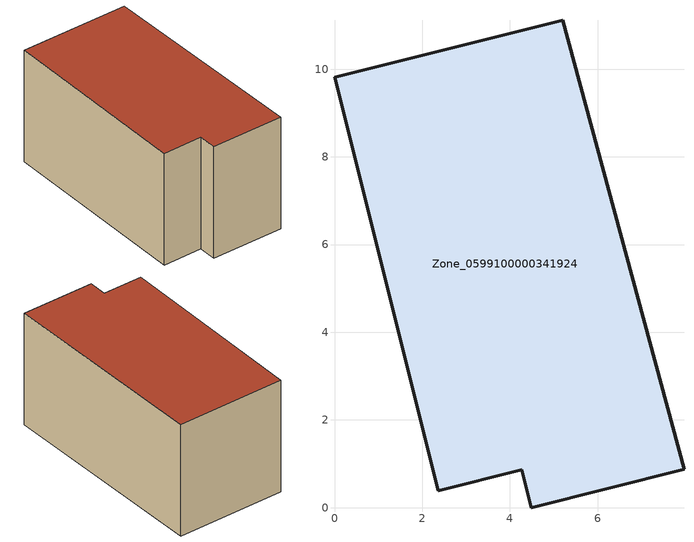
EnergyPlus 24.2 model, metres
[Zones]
Zone_0599100000341924
 floor ground (C_G): 0,9.81 5.2,11.11 7.97,0.87 4.49,0 4.27,0.87 2.36,0.39 z0
 wall outside (C_F): 5.2,11.11 0,9.81 2.36,0.39 4.27,0.87 4.49,0 7.97,0.87 5.2,11.11 z0:5.75
 roof outside (C_R): 7.97,0.87 5.2,11.11 0,9.81 2.36,0.39 4.27,0.87 4.49,0 z5.75
[BUILDING]
Pand.0599100000341924: North Axis=0; Terrain=City; Loads Convergence Tolerance Value=0.04; Temperature Convergence Tolerance Value=0.4; Solar Distribution=FullExterior; Maximum Number of Warmup Days=25; Minimum Number of Warmup Days=1
[Site:Location]
Rotterdam.The.Hague.AP_ZH_NLD Design_Conditions: Latitude=51.96; Longitude=4.45; Time Zone=1; Elevation=-4.5
[SITE:GROUNDTEMPERATURE:BUILDINGSURFACE]
18, 18, 18, 18, 18, 18, 18, 18, 18, 18, 18, 18
[MATERIAL] Thermal Absorptance=0.9; Solar Absorptance=0.7; Visible Absorptance=0.7
Name | Roughness | Thickness | Conductivity | Density | Specific Heat
G.TC.1992-2005 | MediumSmooth | 0.15 | 0.06 | 540 | 1210
F.TC.1992-2005 | Rough | 0.3 | 0.12 | 1920 | 840
R.TC.1992-2005 | MediumRough | 0.2 | 0.08 | 1500 | 1000
[CONSTRUCTION]
C_G: G.TC.1992-2005
C_F: F.TC.1992-2005
C_R: R.TC.1992-2005
[ZONE]
Zone_0599100000341924: Type=1; Multiplier=1; Ceiling Height=Autocalculate; Volume=Autocalculate; Floor Area=autocalculate; Part of Total Floor Area=Yes
[ZONEINFILTRATION:DESIGNFLOWRATE]
Infil_Zone_0599100000341924: Zone or ZoneList or Space or SpaceList=Zone_0599100000341924; Schedule=AlwaysOn; Design Flow Rate Calculation Method=Flow/Area; Flow Rate per Floor Area=0.0015; Constant Term Coefficient=1; Temperature Term Coefficient=0; Velocity Term Coefficient=0; Velocity Squared Term Coefficient=0
[HVACTEMPLATE:ZONE:IDEALLOADSAIRSYSTEM]
Zone_0599100000341924: Maximum Heating Supply Air Temperature=50; Minimum Cooling Supply Air Temperature=13; Maximum Heating Supply Air Humidity Ratio=0.0156; Minimum Cooling Supply Air Humidity Ratio=0.0077; Heating Limit=NoLimit; Cooling Limit=NoLimit; Dehumidification Control Type=ConstantSensibleHeatRatio; Cooling Sensible Heat Ratio=0.7; Dehumidification Setpoint=60; Humidification Control Type=None; Humidification Setpoint=30; Outdoor Air Method=None; Outdoor Air Flow Rate per Person=0.00944; Outdoor Air Flow Rate per Zone Floor Area=0; Outdoor Air Flow Rate per Zone=0; Demand Controlled Ventilation Type=None; Outdoor Air Economizer Type=NoEconomizer; Heat Recovery Type=None; Sensible Heat Recovery Effectiveness=0.7; Latent Heat Recovery Effectiveness=0.65
[ZONECONTROL:THERMOSTAT]
ThermostatControl_Zone_0599100000341924: Zone or ZoneList=Zone_0599100000341924; Control Type Schedule=DualSetpointControlType; Control 1=Thermostat_Zone_0599100000341924; Temperature Difference Between Cutout And Setpoint=0
[THERMOSTATSETPOINT:DUALSETPOINT]
Thermostat_Zone_0599100000341924: Heating Setpoint Temperature Schedule=HeatingSetpoint_Zone_0599100000341924; Cooling Setpoint Temperature Schedule=CoolingSetpoint_Zone_0599100000341924
[SCHEDULE:COMPACT]
HeatingSetpoint_Zone_0599100000341924: Through: 12/31, For: AllDays, Until: 24:00, 21
CoolingSetpoint_Zone_0599100000341924: Through: 12/31, For: AllDays, Until: 24:00, 24
DualSetpointControlType: Through: 12/31, For: AllDays, Until: 24:00, 4
AlwaysOn: Through: 12/31, For: AllDays, Until: 24:00, 1
